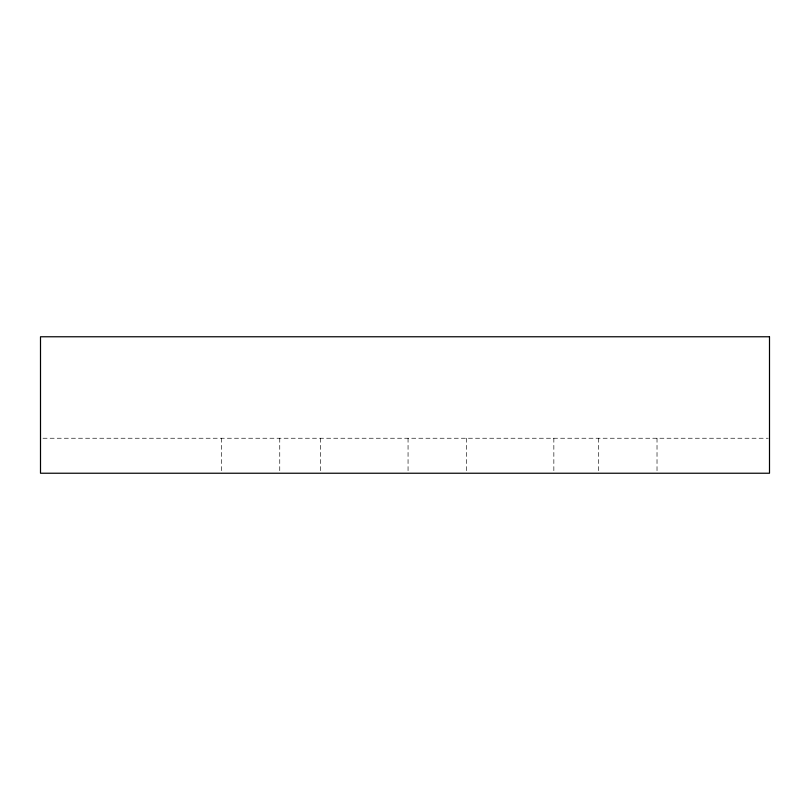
<?xml version="1.0" encoding="UTF-8"?>
<svg xmlns="http://www.w3.org/2000/svg" width="810" height="810" viewBox="0 0 810 810"><rect width="100%" height="100%" fill="white"/><g stroke="black" fill="none" stroke-linecap="round" stroke-linejoin="round"><path stroke-width="0.61" stroke-dasharray="4.05 3.04" d="M43.031 438.24L768.234 438.24M657.021 438.24L657.021 473.232M598.701 438.24L598.701 473.232M553.848 438.24L553.848 473.232M466.378 438.24L466.378 473.232M408.058 438.24L408.058 473.232M320.578 438.24L320.578 473.232M279.754 438.24L279.754 473.232M221.434 438.24L221.434 473.232"/><path stroke-width="1.21" d="M769.5 336.768L40.5 336.768L40.5 473.232L769.5 473.232L769.5 336.768"/></g></svg>
